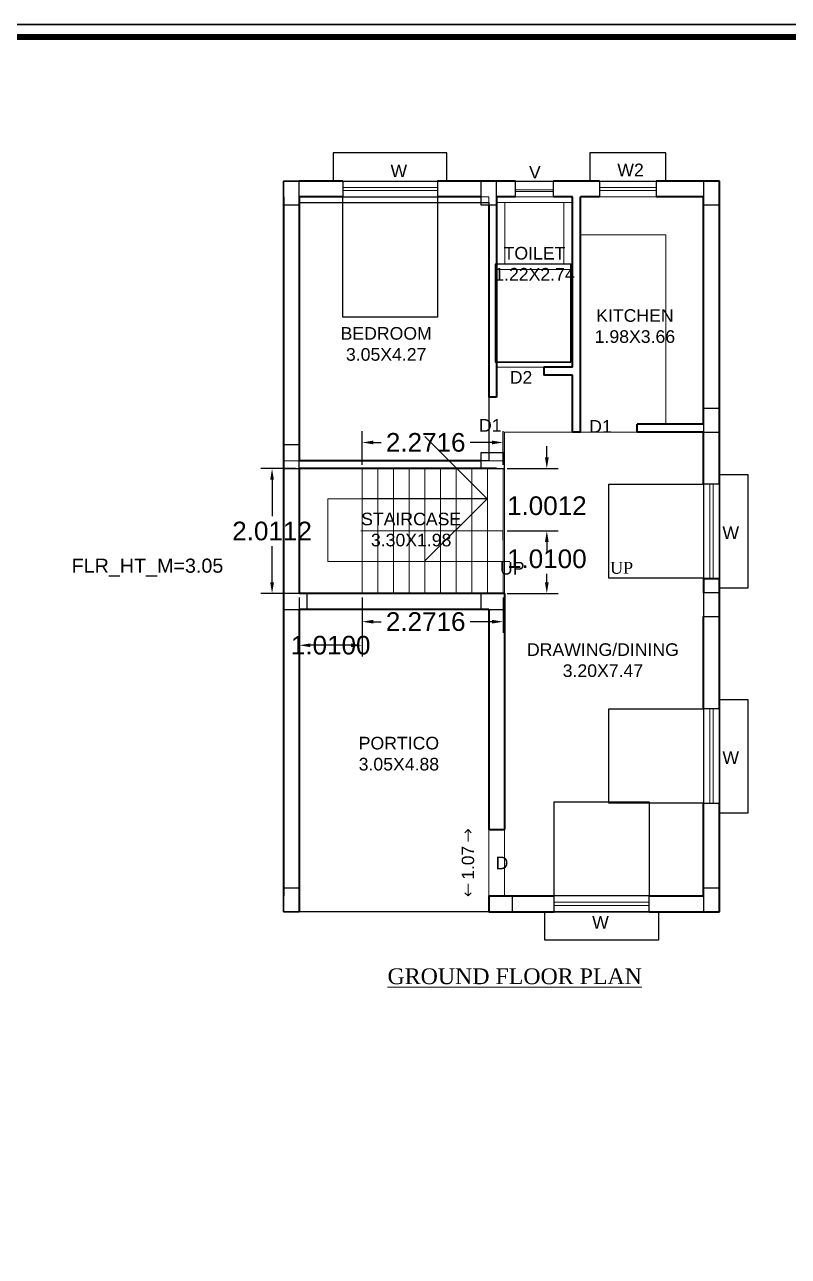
# Model space of a CAD drawing. Header units: metres. Extents: x -9628 to -9500, y 28655 to 28805.
# Drawn here: x -9611.65 to -9599.36, y 28784.83 to 28804.66 of the extents above; entities that cross this region are included whole.
import ezdxf

# ---------------------------------------------------------------- set-up
doc = ezdxf.new("R2010")
doc.units = ezdxf.units.M
doc.header["$PDMODE"] = 34
doc.header["$PDSIZE"] = -15
doc.linetypes.add('CONTINULUS', pattern=[0])
doc.linetypes.add('DASHED', pattern=[0])
doc.layers.add('BLK_1_FLR_0_APPROVED_CONSTRUCTION', color=7, linetype='Continuous')
doc.layers.add('BLK_1_FLR_0_CHAJJA', color=7, linetype='Continuous')
for name, color, linetype, plot in [('BLK_1_FLR_0_BATH', 3, 'Continuous', False), ('BLK_1_FLR_0_ROOM_1_LIGHT_VENTILATION_1', 7, 'Continuous', False), ('BLK_1_FLR_0_ROOM_2_LIGHT_VENTILATION_1', 7, 'Continuous', False), ('BLK_1_FLR_1_WATER_CLOSET', 2, 'Continuous', False)]:
    doc.layers.add(name, color=color, linetype=linetype, plot=plot)
for name, color, linetype, lineweight in [('BLK_1_FLR_0_BLT_UP_AREA_DEDUCT_EXISTING', 11, 'DASHED', 9), ('BLK_1_FLR_0_BLT_UP_AREA_EXISTING', 11, 'DASHED', 9), ('BLK_1_FLR_0_EXIT_WIDTH_DOOR', 7, 'Continuous', 0), ('BLK_1_FLR_0_REGULAR_ROOM_1', 1, 'DASHED', 9), ('BLK_1_FLR_0_REGULAR_ROOM_2', 1, 'DASHED', 9), ('BLK_1_FLR_0_STAIR_1', 7, 'Continuous', 0), ('BLK_1_FLR_0_STAIR_1_FLIGHT_1', 7, 'Continuous', 0), ('BLK_1_FLR_0_STAIR_1_FLIGHT_2', 7, 'Continuous', 0), ('BLK_1_FLR_0_STAIR_1_LANDING_1', 7, 'Continuous', 0), ('BLK_1_FLR_0_UNITFA', 7, 'Continuous', 0), ('BUA TOTAL', 3, 'Continuous', 30), ('Chajja', 23, 'DASHED', 9), ('column', 1, 'Continuous', 25), ('FORMAT LINE', 7, 'Continuous', 25), ('Layer2', 48, 'Continuous', 15), ('PLAN', 7, 'Continuous', 40), ('RM TXT', 7, 'Continuous', 20), ('TEXT', 7, 'Continuous', 20), ('TEXT-D-W', 3, 'Continuous', 20), ('WALL', 7, 'Continuous', 25), ('win', 5, 'Continuous', 13)]:
    doc.layers.add(name, color=color, linetype=linetype, lineweight=lineweight)
doc.layers.add('BLK_1_FLR_0_CARPET_AREA', color=7, linetype='Continuous', true_color=0x995f4c)
doc.styles.add('Arial', font='arial.ttf', dxfattribs={"height": 0.2})
doc.styles.add('MtXpl_Georgia', font='georgiab.ttf')
doc.styles.get("Standard").update_dxf_attribs({"font": 'arial.ttf', "height": 0.25})
doc.styles.add('STYLE1', font='arial.ttf', dxfattribs={"height": 0.3})
doc.styles.add('style2', font='arial.ttf', dxfattribs={"height": 0.3})
doc.dimstyles.new('Copy of Standard', dxfattribs={"dimtxt": 9, "dimasz": 2, "dimexe": 0.125, "dimexo": 0.125, "dimgap": 0, "dimtad": 0, "dimtoh": 1, "dimdec": 0, "dimlfac": -1, "dimzin": 0, "dimdsep": 46, "dimlunit": 4, "dimtxsty": 'Arial', "dimblk": 'OBLIQUE', "dimcen": 10, "dimse1": 1, "dimse2": 1, "dimclrd": 54, "dimclre": 252, "dimclrt": 256, "dimadec": 8, "dimazin": 0, "dimtfac": 1, "dimtdec": 0, "dimtofl": 0, "dimtmove": 1, "dimatfit": 3, "dimldrblk": 'OPEN90', "dimfxl": 0.125, "dimtolj": 1, "dimtzin": 0, "dimlwd": 0, "dimlwe": -1, "dimarcsym": 0})
doc.dimstyles.new('INT DIM', dxfattribs={"dimtxt": 0.3, "dimasz": 0.1, "dimexe": 0.18, "dimexo": 0.0625, "dimgap": 0.09, "dimtad": 0, "dimzin": 0, "dimdsep": 46, "dimtxsty": 'style2', "dimblk": 'OPEN90', "dimcen": 0.09, "dimse1": 1, "dimse2": 1, "dimclrd": 250, "dimclrt": 256, "dimadec": 0, "dimazin": 0, "dimtfac": 1, "dimtofl": 0, "dimtmove": 0, "dimatfit": 3, "dimfxl": 0.18, "dimtolj": 1, "dimtzin": 0, "dimlwd": -1, "dimarcsym": 0})
doc.dimstyles.get("Standard").update_dxf_attribs({"dimtxt": 0.9, "dimasz": 0.18, "dimexe": 0.18, "dimexo": 0.0625, "dimgap": 0.09, "dimtad": 0, "dimtih": 1, "dimtoh": 1, "dimdec": 4, "dimzin": 0, "dimdsep": 46, "dimtxsty": 'STYLE1', "dimcen": 0.09, "dimadec": 0, "dimazin": 0, "dimtfac": 1, "dimtdec": 4, "dimtofl": 0, "dimtmove": 0, "dimatfit": 3, "dimfxl": 1, "dimtolj": 1, "dimtzin": 0, "dimarcsym": 0})

# ---------------------------------------------------------------- blocks, each defined once
blk = doc.blocks.new('_Oblique')
at = {"color": 0, "linetype": 'ByBlock', "lineweight": -2}
blk.add_line((-0.5, -0.5), (0.5, 0.5), dxfattribs=at)
blk = doc.blocks.new('_Open90')
at = {"layer": 'PLAN', "color": 0, "lineweight": -2}
for p, q in [((-0.5, 0.5), (0, 0)), ((0, 0), (-1, 0)), ((0, 0), (-0.5, -0.5))]:
    blk.add_line(p, q, dxfattribs=at)
blk = doc.blocks.new('*D33')
at = {"layer": 'BLK_1_FLR_0_STAIR_1_FLIGHT_1', "color": 0, "lineweight": -2, "transparency": 16777216}
for p, q in [((-9606.223, 28795.44), (-9606.223, 28794.87)), ((-9603.951, 28795.44), (-9603.951, 28794.87)), ((-9606.043, 28795.05), (-9605.914, 28795.05)), ((-9604.131, 28795.05), (-9604.484, 28795.05))]:
    blk.add_line(p, q, dxfattribs=at)
at = {"layer": 'BLK_1_FLR_0_STAIR_1_FLIGHT_1', "color": 0, "transparency": 16777216}
for points in [[(-9606.043, 28795.08), (-9606.043, 28795.02), (-9606.223, 28795.05)], [(-9604.131, 28795.08), (-9604.131, 28795.02), (-9603.951, 28795.05)]]:
    blk.add_solid(points, dxfattribs=at)
at = {"layer": 'Defpoints', "color": 0, "transparency": 16777216}
for p in [(-9606.223, 28795.503), (-9603.951, 28795.503), (-9606.223, 28795.05)]:
    blk.add_point(p, dxfattribs=at)
at = {"layer": 'BLK_1_FLR_0_STAIR_1_FLIGHT_1', "color": 0, "transparency": 16777216, "insert": (-9605.199, 28795.05), "char_height": 0.3, "attachment_point": 5, "style": 'STYLE1'}
blk.add_mtext('\\A1;2.2716', dxfattribs=at)
blk = doc.blocks.new('*D34')
at = {"layer": 'BLK_1_FLR_0_STAIR_1_FLIGHT_1', "color": 0, "lineweight": -2, "transparency": 16777216}
for p, q in [((-9603.889, 28796.513), (-9603.07, 28796.513)), ((-9603.25, 28796.333), (-9603.25, 28796.305)), ((-9603.25, 28795.683), (-9603.25, 28795.818)), ((-9603.889, 28795.503), (-9603.07, 28795.503))]:
    blk.add_line(p, q, dxfattribs=at)
at = {"layer": 'BLK_1_FLR_0_STAIR_1_FLIGHT_1', "color": 0, "transparency": 16777216}
for points in [[(-9603.28, 28796.333), (-9603.22, 28796.333), (-9603.25, 28796.513)], [(-9603.28, 28795.683), (-9603.22, 28795.683), (-9603.25, 28795.503)]]:
    blk.add_solid(points, dxfattribs=at)
at = {"layer": 'Defpoints', "color": 0, "transparency": 16777216}
for p in [(-9603.951, 28796.513), (-9603.25, 28796.513), (-9603.951, 28795.503)]:
    blk.add_point(p, dxfattribs=at)
at = {"layer": 'BLK_1_FLR_0_STAIR_1_FLIGHT_1', "color": 0, "transparency": 16777216, "insert": (-9603.25, 28796.061), "char_height": 0.3, "attachment_point": 5, "style": 'STYLE1'}
blk.add_mtext('\\A1;1.0100', dxfattribs=at)
blk = doc.blocks.new('*D35')
at = {"layer": 'BLK_1_FLR_0_STAIR_1_FLIGHT_2', "color": 0, "lineweight": -2, "transparency": 16777216}
for p, q in [((-9606.223, 28797.576), (-9606.223, 28798.115)), ((-9603.951, 28797.576), (-9603.951, 28798.115)), ((-9606.043, 28797.935), (-9605.914, 28797.935)), ((-9604.131, 28797.935), (-9604.484, 28797.935))]:
    blk.add_line(p, q, dxfattribs=at)
at = {"layer": 'BLK_1_FLR_0_STAIR_1_FLIGHT_2', "color": 0, "transparency": 16777216}
for points in [[(-9606.043, 28797.965), (-9606.043, 28797.905), (-9606.223, 28797.935)], [(-9604.131, 28797.965), (-9604.131, 28797.905), (-9603.951, 28797.935)]]:
    blk.add_solid(points, dxfattribs=at)
at = {"layer": 'Defpoints', "color": 0, "transparency": 16777216}
for p in [(-9606.223, 28797.935), (-9606.223, 28797.514), (-9603.951, 28797.514)]:
    blk.add_point(p, dxfattribs=at)
at = {"layer": 'BLK_1_FLR_0_STAIR_1_FLIGHT_2', "color": 0, "transparency": 16777216, "insert": (-9605.199, 28797.935), "char_height": 0.3, "attachment_point": 5, "style": 'STYLE1'}
blk.add_mtext('\\A1;2.2716', dxfattribs=at)
blk = doc.blocks.new('*D36')
at = {"layer": 'BLK_1_FLR_0_STAIR_1_FLIGHT_2', "color": 0, "lineweight": -2, "transparency": 16777216}
for p, q in [((-9603.25, 28797.694), (-9603.25, 28797.874)), ((-9603.889, 28797.514), (-9603.07, 28797.514)), ((-9603.889, 28796.513), (-9603.07, 28796.513)), ((-9603.25, 28796.333), (-9603.25, 28796.153))]:
    blk.add_line(p, q, dxfattribs=at)
at = {"layer": 'BLK_1_FLR_0_STAIR_1_FLIGHT_2', "color": 0, "transparency": 16777216}
for points in [[(-9603.28, 28797.694), (-9603.22, 28797.694), (-9603.25, 28797.514)], [(-9603.28, 28796.333), (-9603.22, 28796.333), (-9603.25, 28796.513)]]:
    blk.add_solid(points, dxfattribs=at)
at = {"layer": 'Defpoints', "color": 0, "transparency": 16777216}
for p in [(-9603.951, 28797.514), (-9603.951, 28796.513), (-9603.25, 28796.513)]:
    blk.add_point(p, dxfattribs=at)
at = {"layer": 'BLK_1_FLR_0_STAIR_1_FLIGHT_2', "color": 0, "transparency": 16777216, "insert": (-9603.25, 28796.915), "char_height": 0.3, "attachment_point": 5, "style": 'STYLE1'}
blk.add_mtext('\\A1;1.0012', dxfattribs=at)
blk = doc.blocks.new('*D37')
at = {"layer": 'BLK_1_FLR_0_STAIR_1_LANDING_1', "color": 0, "lineweight": -2, "transparency": 16777216}
for p, q in [((-9607.295, 28797.514), (-9607.851, 28797.514)), ((-9607.671, 28797.334), (-9607.671, 28796.751)), ((-9607.671, 28795.683), (-9607.671, 28796.265)), ((-9607.295, 28795.503), (-9607.851, 28795.503))]:
    blk.add_line(p, q, dxfattribs=at)
at = {"layer": 'BLK_1_FLR_0_STAIR_1_LANDING_1', "color": 0, "transparency": 16777216}
for points in [[(-9607.701, 28797.334), (-9607.641, 28797.334), (-9607.671, 28797.514)], [(-9607.701, 28795.683), (-9607.641, 28795.683), (-9607.671, 28795.503)]]:
    blk.add_solid(points, dxfattribs=at)
at = {"layer": 'Defpoints', "color": 0, "transparency": 16777216}
for p in [(-9607.233, 28797.514), (-9607.671, 28795.503), (-9607.233, 28795.503)]:
    blk.add_point(p, dxfattribs=at)
at = {"layer": 'BLK_1_FLR_0_STAIR_1_LANDING_1', "color": 0, "transparency": 16777216, "insert": (-9607.671, 28796.508), "char_height": 0.3, "attachment_point": 5, "style": 'STYLE1'}
blk.add_mtext('\\A1;2.0112', dxfattribs=at)
blk = doc.blocks.new('*D38')
at = {"layer": 'BLK_1_FLR_0_STAIR_1_LANDING_1', "color": 0, "lineweight": -2, "transparency": 16777216}
for p, q in [((-9607.233, 28795.44), (-9607.233, 28794.49)), ((-9606.223, 28795.44), (-9606.223, 28794.49)), ((-9606.403, 28794.67), (-9607.053, 28794.67))]:
    blk.add_line(p, q, dxfattribs=at)
at = {"layer": 'BLK_1_FLR_0_STAIR_1_LANDING_1', "color": 0, "transparency": 16777216}
for points in [[(-9607.053, 28794.7), (-9607.053, 28794.64), (-9607.233, 28794.67)], [(-9606.403, 28794.7), (-9606.403, 28794.64), (-9606.223, 28794.67)]]:
    blk.add_solid(points, dxfattribs=at)
at = {"layer": 'Defpoints', "color": 0, "transparency": 16777216}
for p in [(-9607.233, 28795.503), (-9606.223, 28795.503), (-9607.233, 28794.67)]:
    blk.add_point(p, dxfattribs=at)
at = {"layer": 'BLK_1_FLR_0_STAIR_1_LANDING_1', "color": 0, "transparency": 16777216, "insert": (-9606.728, 28794.67), "char_height": 0.3, "attachment_point": 5, "style": 'STYLE1'}
blk.add_mtext('\\A1;1.0100', dxfattribs=at)
blk = doc.blocks.new('*D52')
at = {"layer": 'BLK_1_FLR_0_EXIT_WIDTH_DOOR', "color": 250, "ltscale": 0.05, "transparency": 16777216}
for p, q in [((-9604.518, 28791.603), (-9604.518, 28791.509)), ((-9604.518, 28790.736), (-9604.518, 28790.829))]:
    blk.add_line(p, q, dxfattribs=at)
at = {"layer": 'Defpoints', "color": 0, "linetype": 'CONTINULUS', "ltscale": 0.05, "transparency": 16777216}
for p in [(-9604.518, 28791.703), (-9604.185, 28791.703), (-9604.185, 28790.636)]:
    blk.add_point(p, dxfattribs=at)
at = {"layer": 'BLK_1_FLR_0_EXIT_WIDTH_DOOR', "color": 250, "linetype": 'CONTINULUS', "ltscale": 0.05, "transparency": 16777216, "xscale": 0.1, "yscale": 0.1, "zscale": 0.1}
for p, rotation in [((-9604.518, 28791.703), 90), ((-9604.518, 28790.636), 270)]:
    blk.add_blockref('_Open90', p, dxfattribs=dict(at, rotation=rotation))
at = {"layer": 'BLK_1_FLR_0_EXIT_WIDTH_DOOR', "linetype": 'CONTINULUS', "ltscale": 0.05, "transparency": 16777216, "insert": (-9604.518, 28791.169), "char_height": 0.2, "attachment_point": 5, "rotation": 90, "style": 'Arial', "bg_fill": 3, "box_fill_scale": 1.1, "bg_fill_color": 256, "bg_fill_true_color": 13158600, "bg_fill_transparency": 0}
blk.add_mtext('\\A1;1.07', dxfattribs=at)

msp = doc.modelspace()

# ---------------------------------------------------------------- linework, layer by layer
at = {"linetype": 'CONTINULUS', "ltscale": 0.05}
for p, q in [((-9602.86132, 28799.22879), (-9604.08342, 28799.22879)), ((-9603.95137, 28796.36132), (-9603.95137, 28796.51252))]:
    msp.add_line(p, q, dxfattribs=at)
at = {"layer": 'BLK_1_FLR_0_BATH', "color": 3}
msp.add_lwpolyline([(-9602.86132, 28800.80718), (-9604.08342, 28800.80718), (-9604.08342, 28799.22879), (-9602.86132, 28799.22879)], close=True, dxfattribs=at)
at = {"layer": 'BLK_1_FLR_0_BLT_UP_AREA_DEDUCT_EXISTING', "color": 11}
msp.add_lwpolyline([(-9603.92768, 28800.80718), (-9603.92768, 28801.7981), (-9602.97639, 28801.7981), (-9602.97639, 28800.80718), (-9603.92768, 28800.80718)], dxfattribs=at)
at = {"layer": 'BLK_1_FLR_0_BLT_UP_AREA_EXISTING', "color": 11}
msp.add_lwpolyline([(-9600.47368, 28790.38172), (-9607.48697, 28790.38172), (-9607.48697, 28802.14192), (-9600.47368, 28802.14192), (-9600.47368, 28790.38172)], close=True, dxfattribs=at)
at = {"layer": 'BLK_1_FLR_0_CARPET_AREA', "color": 11}
msp.add_lwpolyline([(-9607.23297, 28801.79675), (-9604.18497, 28801.79675), (-9604.18497, 28797.64072), (-9607.23297, 28797.64072)], close=True, dxfattribs=at)
at = {"layer": 'BLK_1_FLR_0_CHAJJA'}
for points in [[(-9604.85807, 28802.59912), (-9606.68687, 28802.59912), (-9606.68687, 28802.14192), (-9604.85807, 28802.14192)], [(-9601.33728, 28802.59912), (-9602.55648, 28802.59912), (-9602.55648, 28802.14192), (-9601.33728, 28802.14192)], [(-9600.01648, 28795.58872), (-9600.47368, 28795.58872), (-9600.47368, 28797.41752), (-9600.01648, 28797.41752)], [(-9600.01648, 28791.96922), (-9600.47368, 28791.96922), (-9600.47368, 28793.79802), (-9600.01648, 28793.79802)], [(-9601.45302, 28789.92452), (-9603.28182, 28789.92452), (-9603.28182, 28790.38172), (-9601.45302, 28790.38172)]]:
    msp.add_lwpolyline(points, close=True, dxfattribs=at)
at = {"layer": 'BLK_1_FLR_0_REGULAR_ROOM_1', "color": 1, "linetype": 'CONTINULUS', "ltscale": 0.05}
msp.add_lwpolyline([(-9607.23297, 28801.88792), (-9604.18497, 28801.88792), (-9604.18547, 28797.64072), (-9607.23347, 28797.64072)], close=True, dxfattribs=at)
at = {"layer": 'BLK_1_FLR_0_REGULAR_ROOM_2', "color": 1, "linetype": 'CONTINULUS', "ltscale": 0.05}
msp.add_lwpolyline([(-9603.93072, 28798.10332), (-9600.72768, 28798.10332), (-9600.72818, 28790.63572), (-9603.93122, 28790.63572)], close=True, dxfattribs=at)
at = {"layer": 'BLK_1_FLR_0_ROOM_1_LIGHT_VENTILATION_1', "color": 114, "linetype": 'CONTINULUS', "ltscale": 0.05, "true_color": 0x139b48}
msp.add_lwpolyline([(-9606.53447, 28801.88792), (-9605.01047, 28801.88792), (-9605.01047, 28799.95294), (-9606.53447, 28799.95294)], close=True, dxfattribs=at)
at = {"layer": 'BLK_1_FLR_0_ROOM_2_LIGHT_VENTILATION_1', "color": 114, "linetype": 'CONTINULUS', "ltscale": 0.05, "true_color": 0x139b48}
for points in [[(-9602.25173, 28797.26512), (-9600.72773, 28797.26512), (-9600.72773, 28795.74924), (-9602.25173, 28795.74924)], [(-9602.25168, 28793.64562), (-9600.72768, 28793.64562), (-9600.72768, 28792.12974), (-9602.25168, 28792.12974)], [(-9603.12942, 28792.1516), (-9601.60542, 28792.1516), (-9601.60542, 28790.63572), (-9603.12942, 28790.63572)]]:
    msp.add_lwpolyline(points, close=True, dxfattribs=at)
at = {"layer": 'BLK_1_FLR_0_STAIR_1'}
msp.add_lwpolyline([(-9603.93197, 28795.24852), (-9607.48697, 28795.24852), (-9607.48697, 28797.64072), (-9603.93197, 28797.64072), (-9603.93197, 28795.50252)], close=True, dxfattribs=at)
at = {"layer": 'BLK_1_FLR_0_STAIR_1_FLIGHT_1', "color": 3}
for p, q in [((-9606.22297, 28796.51252), (-9606.22297, 28795.50252)), ((-9605.97057, 28796.51252), (-9605.97057, 28795.50252)), ((-9605.71817, 28796.51252), (-9605.71817, 28795.50252)), ((-9605.46577, 28796.51252), (-9605.46577, 28795.50252)), ((-9605.21337, 28796.51252), (-9605.21337, 28795.50252)), ((-9604.96097, 28796.51252), (-9604.96097, 28795.50252)), ((-9604.70857, 28796.51252), (-9604.70857, 28795.50252)), ((-9604.45617, 28796.51252), (-9604.45617, 28795.50252)), ((-9604.20377, 28796.51252), (-9604.20377, 28795.50252)), ((-9603.95137, 28796.51252), (-9603.95137, 28795.50252))]:
    msp.add_line(p, q, dxfattribs=at)
at = {"layer": 'BLK_1_FLR_0_STAIR_1_FLIGHT_1'}
msp.add_lwpolyline([(-9603.95137, 28795.50252), (-9603.95137, 28796.51252), (-9606.22297, 28796.51252), (-9606.22297, 28795.50252), (-9603.95137, 28795.50252)], close=True, dxfattribs=at)
at = {"layer": 'BLK_1_FLR_0_STAIR_1_FLIGHT_2', "color": 3}
for p, q in [((-9606.22297, 28796.51252), (-9606.22297, 28797.51372)), ((-9605.97057, 28796.51252), (-9605.97057, 28797.51372)), ((-9605.71817, 28796.51252), (-9605.71817, 28797.51372)), ((-9605.46577, 28796.51252), (-9605.46577, 28797.51372)), ((-9605.21337, 28796.51252), (-9605.21337, 28797.51372)), ((-9604.96097, 28796.51252), (-9604.96097, 28797.51372)), ((-9604.70857, 28797.51372), (-9604.70857, 28796.51252)), ((-9604.45617, 28797.51372), (-9604.45617, 28796.51252)), ((-9604.20377, 28797.51372), (-9604.20377, 28796.51252))]:
    msp.add_line(p, q, dxfattribs=at)
at = {"layer": 'BLK_1_FLR_0_STAIR_1_FLIGHT_2'}
msp.add_lwpolyline([(-9603.95137, 28796.51252), (-9606.22297, 28796.51252), (-9606.22297, 28797.51372), (-9603.95137, 28797.51372), (-9603.95137, 28796.51252)], close=True, dxfattribs=at)
at = {"layer": 'BLK_1_FLR_0_STAIR_1_LANDING_1'}
msp.add_lwpolyline([(-9606.22297, 28795.50252), (-9607.23297, 28795.50252), (-9607.23297, 28797.51372), (-9606.22297, 28797.51372), (-9606.22297, 28795.50252)], close=True, dxfattribs=at)
at = {"layer": 'BLK_1_FLR_1_WATER_CLOSET', "color": 1, "linetype": 'CONTINULUS', "ltscale": 0.05}
msp.add_lwpolyline([(-9604.05797, 28800.75264), (-9604.05797, 28801.88792)], dxfattribs=at)
at = {"layer": 'BUA TOTAL', "linetype": 'CONTINULUS', "ltscale": 0.05}
msp.add_lwpolyline([(-9626.41399, 28762.61137), (-9626.41399, 28804.66137), (-9567.01399, 28804.66137), (-9567.01399, 28762.61137)], close=True, dxfattribs=at)
at = {"layer": 'Chajja', "ltscale": 20}
for points in [[(-9604.85807, 28802.14192), (-9604.85807, 28802.59912), (-9606.68687, 28802.59912), (-9606.68687, 28802.14192)], [(-9601.33728, 28802.14192), (-9601.33728, 28802.59912), (-9602.55648, 28802.59912), (-9602.55648, 28802.14192)], [(-9600.47368, 28795.58872), (-9600.01648, 28795.58872), (-9600.01648, 28797.41752), (-9600.47368, 28797.41752)], [(-9600.47368, 28791.96922), (-9600.01648, 28791.96922), (-9600.01648, 28793.79802), (-9600.47368, 28793.79802)], [(-9603.28182, 28790.38172), (-9603.28182, 28789.92452), (-9601.45302, 28789.92452), (-9601.45302, 28790.38172)]]:
    msp.add_lwpolyline(points, dxfattribs=at)
at = {"layer": 'column'}
for points in [[(-9607.48697, 28802.14192), (-9607.48697, 28801.76092), (-9607.23297, 28801.76092), (-9607.23297, 28802.14192)], [(-9604.31197, 28802.14192), (-9604.31197, 28801.76092), (-9604.05797, 28801.76092), (-9604.05797, 28802.14192)], [(-9600.72768, 28802.14192), (-9600.72768, 28801.76092), (-9600.47368, 28801.76092), (-9600.47368, 28802.14192)], [(-9600.72768, 28798.48432), (-9600.72768, 28798.10332), (-9600.47368, 28798.10332), (-9600.47368, 28798.48432)], [(-9607.48697, 28797.89472), (-9607.48697, 28797.51372), (-9607.23297, 28797.51372), (-9607.23297, 28797.89472)], [(-9604.31197, 28797.51372), (-9603.93097, 28797.51372), (-9603.93097, 28797.76772), (-9604.31197, 28797.76772)], [(-9607.48697, 28795.24852), (-9607.10597, 28795.24852), (-9607.10597, 28795.50252), (-9607.48697, 28795.50252)], [(-9604.31197, 28795.24852), (-9603.93097, 28795.24852), (-9603.93097, 28795.50252), (-9604.31197, 28795.50252)], [(-9600.72768, 28795.51252), (-9600.72768, 28795.13152), (-9600.47368, 28795.13152), (-9600.47368, 28795.51252)], [(-9607.48697, 28790.76272), (-9607.48697, 28790.38172), (-9607.23297, 28790.38172), (-9607.23297, 28790.76272)], [(-9600.72768, 28790.76272), (-9600.72768, 28790.38172), (-9600.47368, 28790.38172), (-9600.47368, 28790.76272)], [(-9604.18497, 28790.38172), (-9603.80397, 28790.38172), (-9603.80397, 28790.63572), (-9604.18497, 28790.63572)]]:
    msp.add_lwpolyline(points, close=True, dxfattribs=at)
at = {"layer": 'FORMAT LINE', "ltscale": 0.1}
msp.add_lwpolyline([(-9626.41399, 28762.61137), (-9567.01399, 28762.61137), (-9567.01399, 28804.66137), (-9626.41399, 28804.66137)], close=True, dxfattribs=at)
at = {"layer": 'FORMAT LINE', "ltscale": 0.1, "const_width": 0.1}
msp.add_lwpolyline([(-9626.21399, 28762.85107), (-9567.21399, 28762.85107), (-9567.21399, 28804.46137), (-9626.21399, 28804.46137)], close=True, dxfattribs=at)
at = {"layer": 'Layer2', "color": 1, "linetype": 'CONTINULUS', "ltscale": 0.05}
for points in [[(-9604.05797, 28801.88781), (-9602.83588, 28801.88781), (-9602.83588, 28801.7981), (-9604.05797, 28801.7981)], [(-9604.05797, 28800.80718), (-9602.83588, 28800.80718), (-9602.83588, 28800.71746), (-9604.05797, 28800.71746)]]:
    msp.add_lwpolyline(points, close=True, dxfattribs=at)
at = {"layer": 'PLAN', "ltscale": 10}
for p, q in [((-9606.53447, 28802.14192), (-9607.23297, 28802.14192)), ((-9603.75172, 28802.14192), (-9605.01047, 28802.14192)), ((-9602.40408, 28802.14192), (-9603.14212, 28802.14192)), ((-9600.47368, 28802.14192), (-9601.48968, 28802.14192)), ((-9600.47368, 28797.26512), (-9600.47368, 28802.14192)), ((-9607.48697, 28801.88792), (-9607.48697, 28790.63572)), ((-9606.53447, 28801.88792), (-9607.23297, 28801.88792)), ((-9607.23297, 28801.88792), (-9607.23297, 28797.64072)), ((-9604.31197, 28801.88792), (-9605.01047, 28801.88792)), ((-9603.75172, 28801.88792), (-9604.05797, 28801.88792)), ((-9604.05797, 28801.88792), (-9604.05797, 28798.66212)), ((-9602.83588, 28801.88792), (-9603.14212, 28801.88792)), ((-9602.83588, 28799.14472), (-9602.83588, 28801.88792)), ((-9602.70888, 28798.10332), (-9602.70888, 28801.88792)), ((-9602.40408, 28801.88792), (-9602.70888, 28801.88792)), ((-9600.72768, 28801.88792), (-9601.48968, 28801.88792)), ((-9600.72768, 28798.23032), (-9600.72768, 28801.88792)), ((-9604.18497, 28801.76092), (-9604.18497, 28798.66212)), ((-9602.83588, 28799.14472), (-9603.29597, 28799.14472)), ((-9603.29597, 28799.14472), (-9603.29597, 28799.01772)), ((-9602.83588, 28799.01772), (-9603.29597, 28799.01772)), ((-9602.83588, 28798.10332), (-9602.83588, 28799.01772)), ((-9604.05797, 28798.66212), (-9604.18497, 28798.66212)), ((-9602.70888, 28798.10332), (-9602.83588, 28798.10332)), ((-9601.79448, 28798.10332), (-9601.79448, 28798.23032)), ((-9600.72768, 28798.23032), (-9601.79448, 28798.23032)), ((-9600.72768, 28798.10332), (-9601.79448, 28798.10332)), ((-9600.72768, 28797.26512), (-9600.72768, 28798.10332)), ((-9604.31197, 28797.64072), (-9607.23297, 28797.64072)), ((-9604.05797, 28797.51372), (-9607.23297, 28797.51372)), ((-9607.23297, 28797.51372), (-9607.23297, 28795.50252)), ((-9600.47368, 28795.74112), (-9600.72768, 28795.74112)), ((-9600.72768, 28795.74112), (-9600.72768, 28795.51252)), ((-9600.47368, 28793.64562), (-9600.47368, 28795.74112)), ((-9603.93097, 28795.50252), (-9607.23297, 28795.50252)), ((-9603.93097, 28795.50252), (-9603.93097, 28791.70252)), ((-9604.18497, 28795.24852), (-9607.23297, 28795.24852)), ((-9607.23297, 28795.24852), (-9607.23297, 28790.38172)), ((-9604.18497, 28795.24852), (-9604.18497, 28791.70252)), ((-9600.72768, 28793.64562), (-9600.72768, 28795.13152)), ((-9600.72768, 28790.63572), (-9600.72768, 28792.12162)), ((-9600.47368, 28790.38172), (-9600.47368, 28792.12162)), ((-9604.18497, 28791.70252), (-9603.93097, 28791.70252)), ((-9604.18497, 28790.63572), (-9603.12942, 28790.63572)), ((-9604.18497, 28790.63572), (-9604.18497, 28790.38172)), ((-9601.60542, 28790.63572), (-9600.72768, 28790.63572)), ((-9604.18497, 28790.38172), (-9603.12942, 28790.38172)), ((-9601.60542, 28790.38172), (-9600.47368, 28790.38172))]:
    msp.add_line(p, q, dxfattribs=at)
at = {"layer": 'WALL'}
for p, q in [((-9606.53447, 28802.14192), (-9606.53447, 28801.88792)), ((-9605.01047, 28802.14192), (-9605.01047, 28801.88792)), ((-9602.40408, 28802.14192), (-9602.40408, 28801.88792)), ((-9601.48968, 28802.14192), (-9601.48968, 28801.88792)), ((-9600.47368, 28797.26512), (-9600.72768, 28797.26512)), ((-9600.47368, 28793.64562), (-9600.72768, 28793.64562)), ((-9600.47368, 28792.12162), (-9600.72768, 28792.12162)), ((-9603.12942, 28790.38172), (-9603.12942, 28790.63572)), ((-9601.60542, 28790.38172), (-9601.60542, 28790.63572))]:
    msp.add_line(p, q, dxfattribs=at)
at = {"layer": 'WALL', "ltscale": 0.5}
for p, q in [((-9603.75172, 28801.88792), (-9603.75172, 28802.14192)), ((-9603.14212, 28801.88792), (-9603.14212, 28802.14192))]:
    msp.add_line(p, q, dxfattribs=at)
at = {"layer": 'win'}
for p, q in [((-9605.01047, 28802.14192), (-9606.53447, 28802.14192)), ((-9605.01047, 28802.04118), (-9606.53447, 28802.04118)), ((-9601.48968, 28802.14192), (-9602.40408, 28802.14192)), ((-9601.48968, 28802.04118), (-9602.40408, 28802.04118)), ((-9605.01047, 28801.99038), (-9606.53447, 28801.99038)), ((-9605.01047, 28801.88792), (-9606.53447, 28801.88792)), ((-9601.48968, 28801.99038), (-9602.40408, 28801.99038)), ((-9601.48968, 28801.88792), (-9602.40408, 28801.88792)), ((-9601.33728, 28801.27832), (-9602.70888, 28801.27832)), ((-9601.33728, 28798.23032), (-9601.33728, 28801.27832)), ((-9603.29597, 28799.14472), (-9604.05797, 28799.14472)), ((-9606.22297, 28797.51372), (-9606.22297, 28795.50252)), ((-9605.97057, 28797.51372), (-9605.97057, 28795.50252)), ((-9605.71817, 28797.51372), (-9605.71817, 28795.50252)), ((-9605.46577, 28797.51372), (-9605.46577, 28795.50252)), ((-9605.21337, 28797.51372), (-9605.21337, 28795.50252)), ((-9604.96097, 28797.51372), (-9604.96097, 28795.50252)), ((-9604.70857, 28797.51372), (-9604.70857, 28795.50252)), ((-9604.45617, 28797.51372), (-9604.45617, 28795.50252)), ((-9604.20377, 28795.50252), (-9604.20377, 28797.51372)), ((-9600.72768, 28795.74112), (-9600.72768, 28797.26512)), ((-9600.62521, 28795.74112), (-9600.62521, 28797.26512)), ((-9600.57441, 28795.74112), (-9600.57441, 28797.26512)), ((-9600.47368, 28795.74112), (-9600.47368, 28797.26512)), ((-9603.95137, 28796.51252), (-9606.24237, 28796.51252)), ((-9603.95137, 28795.50252), (-9603.95137, 28796.51252)), ((-9600.72768, 28792.12162), (-9600.72768, 28793.64562)), ((-9600.62521, 28792.12162), (-9600.62521, 28793.64562)), ((-9600.57441, 28792.12162), (-9600.57441, 28793.64562)), ((-9600.47368, 28792.12162), (-9600.47368, 28793.64562)), ((-9604.18497, 28791.70252), (-9604.18497, 28790.63572)), ((-9603.12942, 28790.63572), (-9601.60542, 28790.63572)), ((-9603.12942, 28790.53326), (-9601.60542, 28790.53326)), ((-9604.18497, 28790.38172), (-9607.23297, 28790.38172)), ((-9603.12942, 28790.48246), (-9601.60542, 28790.48246)), ((-9603.12942, 28790.38172), (-9601.60542, 28790.38172))]:
    msp.add_line(p, q, dxfattribs=at)
at = {"layer": 'win', "ltscale": 0.5}
for p, q in [((-9603.75172, 28802.14192), (-9603.14212, 28802.14192)), ((-9603.75172, 28802.00222), (-9603.14212, 28802.00222)), ((-9603.75172, 28801.97682), (-9603.14212, 28801.97682)), ((-9603.75172, 28801.88792), (-9603.14212, 28801.88792))]:
    msp.add_line(p, q, dxfattribs=at)

# ---------------------------------------------------------------- texts
at = {"style": 'MtXpl_Georgia'}
msp.add_text('UP', height=0.191978, dxfattribs=at).set_placement((-9602.23233, 28795.82117))
at = {"layer": 'BLK_1_FLR_0_STAIR_1', "insert": (-9608.45554, 28796.06545), "char_height": 0.2269438, "width": 2.4207342, "attachment_point": 3}
msp.add_mtext('FLR_HT_M=3.05', dxfattribs=at)
at = {"layer": 'RM TXT', "char_height": 0.2032, "attachment_point": 5, "style": 'Arial'}
for s, insert in [('TOILET\\P1.22X2.74', (-9603.44828, 28800.81262)), ('KITCHEN\\P1.98X3.66', (-9601.83278, 28799.80808)), ('BEDROOM\\P3.05X4.27', (-9605.83489, 28799.5204)), ('STAIRCASE\\P3.30X1.98', (-9605.43295, 28796.53228)), ('UP', (-9603.80547, 28795.90932)), ('DRAWING/DINING\\P3.20X7.47', (-9602.3473, 28794.42963)), ('PORTICO\\P3.05X4.88', (-9605.6305, 28792.92441))]:
    msp.add_mtext_dynamic_manual_height_columns(s, width=66.9498533, gutter_width=1, heights=[0], dxfattribs=dict(at, insert=insert))
at = {"layer": 'TEXT', "insert": (-9605.81292, 28789.21128), "char_height": 0.254, "attachment_point": 7}
msp.add_mtext_dynamic_manual_height_columns('{\\fTimes New Roman|b0|i0|c0|p18;\\LGROUND FLOOR PLAN}', width=382.9577189, gutter_width=654.99074, heights=[37.45489], dxfattribs=at)
at = {"layer": 'TEXT-D-W', "style": 'STYLE1'}
msp.add_text('V', height=0.2032, dxfattribs=at).set_placement((-9603.53703, 28802.18468))
at = {"layer": 'TEXT-D-W', "char_height": 0.2032, "attachment_point": 5, "style": 'STYLE1'}
for s, insert in [('W2', (-9601.90315, 28802.32231)), ('W', (-9605.63132, 28802.30806)), ('D2', (-9603.66496, 28798.98356)), ('D1', (-9604.15916, 28798.21009)), ('D1', (-9602.38727, 28798.19443)), ('W', (-9600.29045, 28796.48171)), ('W', (-9600.29045, 28792.86221)), ('D', (-9603.97133, 28791.1668)), ('W', (-9602.38635, 28790.21001))]:
    msp.add_mtext_dynamic_manual_height_columns(s, width=66.9498533, gutter_width=1, heights=[0], dxfattribs=dict(at, insert=insert))

# ---------------------------------------------------------------- dimensions: what is measured, and where the dimension line sits
at = {"layer": 'BLK_1_FLR_0_STAIR_1_FLIGHT_1', "color": 2}
dim = msp.add_linear_dim(base=(-9603.24978, 28796.51252), p1=(-9603.95137, 28795.50252), p2=(-9603.95137, 28796.51252), angle=270, dimstyle='Standard', dxfattribs=at)
dim.commit()
dim.dimension.update_dxf_attribs({"geometry": '*D34', "text_midpoint": (-9603.24978, 28796.06142), "dimtype": 160})
at = {"layer": 'BLK_1_FLR_0_STAIR_1_FLIGHT_1', "color": 1}
dim = msp.add_linear_dim(base=(-9606.22297, 28795.04951), p1=(-9603.95137, 28795.50252), p2=(-9606.22297, 28795.50252), angle=180, dimstyle='Standard', dxfattribs=at)
dim.commit()
dim.dimension.update_dxf_attribs({"geometry": '*D33', "text_midpoint": (-9605.19907, 28795.04951), "dimtype": 160})
at = {"layer": 'BLK_1_FLR_0_STAIR_1_FLIGHT_2', "color": 1}
dim = msp.add_linear_dim(base=(-9606.22297, 28797.93505), p1=(-9603.95137, 28797.51372), p2=(-9606.22297, 28797.51372), angle=180, dimstyle='Standard', dxfattribs=at)
dim.commit()
dim.dimension.update_dxf_attribs({"geometry": '*D35', "text_midpoint": (-9605.19907, 28797.93505), "dimtype": 160})
at = {"layer": 'BLK_1_FLR_0_STAIR_1_FLIGHT_2', "color": 2}
dim = msp.add_linear_dim(base=(-9603.24978, 28796.51252), p1=(-9603.95137, 28797.51372), p2=(-9603.95137, 28796.51252), angle=270, dimstyle='Standard', dxfattribs=at)
dim.commit()
dim.dimension.update_dxf_attribs({"geometry": '*D36', "text_midpoint": (-9603.24978, 28796.91534), "dimtype": 160})
at = {"layer": 'BLK_1_FLR_0_STAIR_1_LANDING_1', "color": 2}
dim = msp.add_linear_dim(base=(-9607.67109, 28795.50252), p1=(-9607.23297, 28797.51372), p2=(-9607.23297, 28795.50252), angle=270, dimstyle='Standard', dxfattribs=at)
dim.commit()
dim.dimension.update_dxf_attribs({"geometry": '*D37', "text_midpoint": (-9607.67109, 28796.50812)})
at = {"layer": 'BLK_1_FLR_0_STAIR_1_LANDING_1', "color": 1}
dim = msp.add_linear_dim(base=(-9607.23297, 28794.66951), p1=(-9606.22297, 28795.50252), p2=(-9607.23297, 28795.50252), angle=180, dimstyle='Standard', dxfattribs=at)
dim.commit()
dim.dimension.update_dxf_attribs({"geometry": '*D38', "text_midpoint": (-9606.72797, 28794.66951), "dimtype": 160})

# ---------------------------------------------------------------- leaders
at = {"layer": 'PLAN', "ltscale": 10}
msp.add_leader([(-9604.21037, 28797.03028), (-9606.77444, 28797.03028), (-9606.77444, 28796.02118), (-9603.8474, 28796.02118)], dimstyle='Copy of Standard', override={"dimtxt": 10, "dimgap": 0, "dimtad": 0, "dimtoh": 0, "dimse1": 0, "dimse2": 0, "dimclre": 106, "dimfxl": 0.18}, dxfattribs=at)

# ---------------------------------------------------------------- next in the draw order: dimensions: what is measured, and where the dimension line sits
at = {"layer": 'BLK_1_FLR_0_EXIT_WIDTH_DOOR', "color": 1, "linetype": 'CONTINULUS', "ltscale": 0.05}
dim = msp.add_linear_dim(base=(-9604.51808, 28791.70252), p1=(-9604.18497, 28790.63572), p2=(-9604.18497, 28791.70252), angle=90, dimstyle='INT DIM', override={"dimtxt": 0.2, "dimtxsty": 'Arial', "dimfxl": 0.125, "dimtfill": 1, "dimtfillclr": 7, "dimarcsym": 1}, dxfattribs=at)
dim.commit()
dim.dimension.update_dxf_attribs({"geometry": '*D52', "text_midpoint": (-9604.51808, 28791.16912)})

# ---------------------------------------------------------------- next in the draw order: linework, layer by layer
at = {"layer": 'BLK_1_FLR_0_APPROVED_CONSTRUCTION', "color": 11}
msp.add_lwpolyline([(-9600.47368, 28790.38172), (-9607.48697, 28790.38172), (-9607.48697, 28802.14192), (-9600.47368, 28802.14192), (-9600.47368, 28790.38172)], close=True, dxfattribs=at)
at = {"layer": 'BLK_1_FLR_0_UNITFA', "color": 3, "ltscale": 0.5}
msp.add_lwpolyline([(-9600.47368, 28790.38172), (-9607.48697, 28790.38172), (-9607.48697, 28802.14192), (-9600.47368, 28802.14192), (-9600.47368, 28790.38172)], close=True, dxfattribs=at)

doc.saveas('drawing.dxf')
